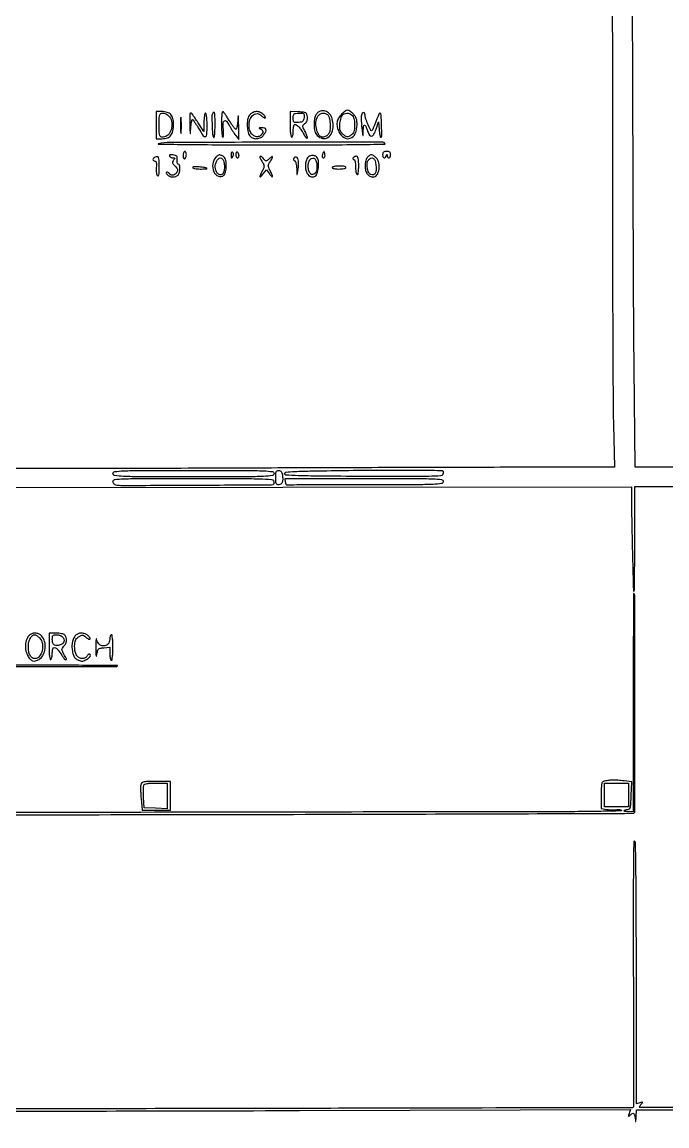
# Model space of a CAD drawing. Extents: x 169 to 2908, y 294 to 2057.
# Drawn here: x 1689 to 2093, y 294 to 986 of the extents above; entities that cross this region are included whole.
import ezdxf

# ---------------------------------------------------------------- set-up
doc = ezdxf.new("R2010")
doc.units = 0

msp = doc.modelspace()

# ---------------------------------------------------------------- linework, layer by layer
for points in [[(2139.376563, 305.434822, -0.000013), (2076.32149, 305.494812, -0.413927), (2076, 305.816616, -0.10482), (2076.082412, 306.205408, -0.03002), (2076.367188, 306.755397, -0.028798), (2076.771588, 307.352412, -0.027031), (2077.25, 307.912395, 0.019847), (2077.859024, 308.604874, 0.449098), (2077.820767, 308.838174, 0.208522), (2077.474372, 308.891556, 0.008789), (2076.25, 308.545007), (2074, 307.865225), (2074, 389.873595, 0.000742), (2073.94353, 427.914475, 0.002529), (2073.744663, 452.686913, 0.000498), (2073.478848, 471.562332, 0.255913), (2072.918001, 472.550678, 0.58334), (2072.35121, 472.239133, 0.000538), (2072.147438, 453.676161, 0.002561), (2072.02889, 428.873321, 0.000694), (2072.096848, 389.621875, -0.000482), (2072.166029, 357.538101, -0.000798), (2072.155097, 330.459517, -0.000036), (2072.104488, 306.022825, -0.202936), (2071.928847, 305.610358, -0.193761), (2071.506825, 305.439341, -0.000001), (1934.444724, 305.133768, -0.000138), (1783.600791, 304.839488, -0.000083), (1604.5, 304.569288, 0.000077), (1422.017777, 304.296099, 0.000111)], [(1038.744617, 303.238644, -0.000023), (700.1838, 302.982319, -0.000004), (342.98374, 302.731113, -0.013624)], [(2801.089732, 826.142168, 0.000003), (2801.313749, 715.701409, 0.007134)], [(1196.280534, 693.607664, -0.000004), (1324.530678, 693.874949, -0.000166), (1465.990594, 694.12187, -0.0001), (1633.75, 694.325572), (2071, 694.769177), (2071, 685.828914, 0.004678), (2071.139118, 670.959045, 0.002062), (2071.588126, 651.299781, 0.000179), (2072.170997, 629.968917, 0.191729), (2072.528767, 629.1379, 0.662557), (2072.721594, 629.216017, 0.000294), (2072.861575, 638.5478, 0.002271), (2072.966201, 649.147557, 0.001332), (2073, 661.833333), (2073, 695), (2103.139757, 695, 0.001575)], [(1618.627097, 1718.007453, 0.000004), (1564.009911, 1717.847718, 0.000021)], [(1474.488253, 488.488147, -0.000004), (1562.111462, 488.759446, -0.000246)], [(875.517606, 897.711157, -0.000003), (920.169124, 897.876895, -0.000247)], [(1658.661073, 489.010227, -0.000148), (1773.251784, 489.217673, 0.000179), (1887.847426, 489.432343, 0.000298), (1984.413359, 489.705422, 0.000005), (2072.00811, 490.006244, 0.198017), (2072.575917, 490.242583, 0.19908), (2073.078454, 491.456926, 0.000039), (2073.029459, 559.05486, 0.000039), (2072.96986, 626.651681, 0.198663), (2072.465379, 627.867955, 0.66562), (2072.274149, 627.789537, 0.000065), (2072.136705, 608.025795, 0.001071), (2072.033412, 585.965303, 0.000635), (2072, 559.666667), (2072, 491), (2068.833333, 491, -0.021966), (2067.66732, 491.051249, -0.051742), (2066.813441, 491.216566, -0.121425), (2066.404945, 491.459381, -0.416392), (2066.403913, 491.737246, -0.084875), (2066.805142, 492.021304, -0.036464), (2067.417922, 492.261672, -0.034735), (2068.123515, 492.427983, -0.038629), (2068.820579, 492.487246, 0.229491), (2069.695815, 492.919534, 0.109843), (2070.245316, 494.080556, 0.041507), (2070.572028, 496.394307, 0.006023), (2070.787489, 501.151006), (2071.074978, 509.802012), (2066.287489, 510.34634, 0.007489), (2062.416157, 510.727865, 0.020798), (2059.684801, 510.841737, 0.026097), (2057.328119, 510.718833, 0.019435), (2054.75, 510.347233, 0.076149), (2053.122838, 509.782569, 0.198678), (2052.347196, 508.847594, 0.070703), (2052.04956, 506.99271, 0.004484), (2052, 501.465858), (2052, 493.090626), (2055.513957, 492.431404, 0.022119), (2057.043084, 492.21402, 0.016804), (2058.732975, 492.106769, 0.017083), (2060.327602, 492.113764, 0.037601), (2061.537824, 492.251981, -0.034764), (2062.537893, 492.371943, -0.044029), (2063.467648, 492.336485, -0.050315), (2064.205361, 492.166348, -0.174235), (2064.582884, 491.865891, -0.580123), (2064.387945, 491.507163, -0.00047), (2051.92849, 491.248856, -0.003118), (2037.622889, 491.054974, -0.001771), (2020.309017, 490.989647, 0.000304), (1988.905222, 490.963323, 0.000012), (1874.026711, 490.794518, 0.000021), (1738.015911, 490.58562, 0.000015), (1585.25, 490.339917)], [(2103.651411, 707), (2073.240053, 707), (2072.622906, 769.25, -0.00155), (2072.186188, 833.342083, -0.000078), (2071.441513, 1042.643957, -0.000134), (2070.795763, 1248.746074, -0.000467)], [(2058.940323, 1053), (2058.96516, 906.75, 0.000415), (2059.023105, 848.786123, 0.000537), (2059.177507, 795.603125, 0.000404), (2059.390812, 751.021186, 0.004799), (2059.653168, 733.75), (2060.316341, 707), (2007.40817, 706.975384, 0.000524), (1977.515563, 706.930136, 0.000103), (1923.889605, 706.781656, 0.00011), (1861.417142, 706.582076, 0.000102), (1797.386228, 706.350453, -0.000418), (1728.288289, 706.144151, -0.001163), (1679.765284, 706.152642, -0.00009), (1640.528318, 706.2578, -0.25917)], [(2506.902036, 305.891848, 0.000008), (2443.974564, 305.875354, 0.00038)], [(876.07368, 302.223723, -0.000072), (1093, 302.463755, 0.00007), (1323.560409, 302.718142, 0.000073), (1551.178408, 303.034354, 0.00007), (1748.090077, 303.364179, 0.000318), (1862.862667, 303.645427), (2070.225333, 304.285323), (2069.500272, 301.892662, 0.0083), (2069.128584, 300.588498, 0.186061), (2069.169696, 300.20528, 0.472617), (2069.402879, 300.154846, 0.022767), (2070.087605, 300.75, -0.049566), (2071.430117, 301.796242, -0.288393), (2072.286974, 301.797442, -0.198395), (2072.885563, 300.957102, -0.025949), (2073.276604, 298.75, 0.002653), (2073.524759, 296.833587, 0.719386), (2073.637368, 296.811991, 0.118219), (2073.736282, 297.158986, 0.001178), (2073.839963, 299.75), (2074, 304), (2202.75, 304.054307, 0.000535)]]:
    msp.add_lwpolyline(points, format="xyb")
for points in [[(1773, 921.5), (1773, 913), (1776.943296, 913, 0.084966), (1780.148437, 913.548617, 0.143578), (1782.342841, 915.129369, 0.11819), (1783.601587, 917.90292, 0.047724), (1784, 922.067519, 0.057369), (1783.580304, 925.713352, 0.129882), (1782.28922, 928.148286, 0.13831), (1780.027245, 929.535306, 0.068905), (1776.671259, 930), (1773, 930)], [(1781.443296, 926.777494, -0.123752), (1782.912618, 922.929575, -0.105867), (1782.511143, 918.598772, -0.121933), (1780.476406, 915.250453, -0.198049), (1777.443296, 914, -0.093714), (1776.04062, 914.265229, -0.224171), (1775.331443, 915.017406, -0.073804), (1775.048718, 916.688582, -0.005063), (1775, 921.5, -0.005063), (1775.048718, 926.311418, -0.073804), (1775.331443, 927.982594, -0.224171), (1776.04062, 928.734771, -0.093714), (1777.443296, 929, -0.074473), (1778.512485, 928.83986, -0.0525), (1779.632606, 928.363308, -0.051334), (1780.657029, 927.64773, -0.061948)], [(1794.189084, 921.95, 0.000938), (1794.303261, 917.24224, 0.043727), (1794.411903, 916.289341, 0.870566), (1794.534781, 916.297062, 0.003188), (1794.738988, 919.25, -0.011399), (1794.927747, 921.453185, -0.018686), (1795.19947, 923.305793, -0.013152), (1795.507986, 924.758216, -0.353793), (1795.799904, 924.982487, -0.226081), (1796.189257, 924.784857, -0.008784), (1797.175597, 923.456907, -0.01414), (1798.299636, 921.788974, -0.009342), (1799.5, 919.813617, 0.012671), (1802.545997, 914.875403, 0.330381), (1803.927899, 914.363791, 0.319827), (1804.855971, 915.539813, 0.012252), (1805, 921.416667, 0.011361), (1804.931502, 924.430961, 0.021421), (1804.717033, 926.854167, 0.018249), (1804.410529, 928.665741, 0.355622), (1804, 929, 0.3362), (1803.608192, 928.702976, 0.02523), (1803.293579, 927.315837, 0.026782), (1803.072069, 925.463723, 0.016372), (1803, 923.263348), (1803, 917.526697), (1799.36607, 923.013348, 0.003679), (1795.601978, 928.606684, 0.302139), (1794.680829, 928.979155, 0.357399), (1794.10328, 928.267448, 0.004396)], [(1808.524153, 929.03908, 0.140406), (1808.004679, 927.195031, 0.008812), (1808.130359, 921.489673, 0.009504), (1808.463059, 915.824082, 0.122447), (1809.12758, 913.827812, 0.655219), (1809.466564, 913.880536, 0.035379), (1809.737766, 915.324153, 0.020279), (1809.923529, 917.815809, 0.008029), (1809.984687, 921.25, 0.004037), (1809.949447, 926.82332, 0.042767), (1809.723041, 929.082621, 0.387581), (1809.213392, 929.466795, 0.235104)], [(1814, 922, 0.010007), (1814.061396, 918.932719, 0.016557), (1814.25063, 916.35, 0.010498), (1814.513867, 914.292428, 0.371432), (1814.853207, 914, 0.360937), (1815.162331, 914.256574, 0.026584), (1815.318324, 915.430582, 0.027351), (1815.356466, 917.002869, 0.016341), (1815.238463, 918.870067, -0.027071), (1815.073259, 922.832879, -0.249669), (1815.872872, 924.290321, -0.393373), (1817.144719, 924.072131, -0.041115), (1818.927645, 921.28532, 0.011838), (1819.841939, 919.653247, 0.008566), (1820.934162, 917.877563, 0.00866), (1822.030486, 916.225557, 0.018599), (1822.943752, 915), (1824.955528, 912.5), (1824.78868, 921.5, 0.001426), (1824.693538, 925.947518, 0.034192), (1824.578285, 927.188622, 0.882681), (1824.444682, 927.183746, 0.006328), (1824.261012, 924.75, -0.014545), (1824.058193, 922.545836, -0.023509), (1823.74356, 920.689062, -0.019947), (1823.374919, 919.273458, -0.330322), (1823.006158, 919, -0.221932), (1822.51538, 919.229123, -0.011733), (1821.408399, 920.615625, -0.016638), (1820.147815, 922.392524, -0.011178), (1818.82243, 924.5, 0.009587), (1817.506252, 926.60769, 0.014512), (1816.273964, 928.384375, 0.009155), (1815.194319, 929.793607, 0.228546), (1814.766369, 930, 0.376681), (1814.460636, 929.731588, 0.008579), (1814.225121, 927.65, 0.014891), (1814.055132, 925.067344, 0.008986)], [(1831.395208, 927.480412, 0.110872), (1830.382401, 924.783091, 0.046253), (1830.203032, 920.879217, 0.04624), (1830.741868, 917.026045, 0.115856), (1831.999546, 914.500547, 0.144793), (1833.787824, 913.301942, 0.097353), (1836.248781, 913.033127, 0.094324), (1838.697055, 913.719643, 0.125225), (1840.443296, 915.222506, 0.038123), (1841.740893, 917.412961, 0.179182), (1841.890235, 918.843862, 0.267891), (1841.081073, 919.671519, 0.079005), (1839.25, 919.883999, 0.010989), (1838.150445, 919.813383, 0.109045), (1837.71179, 919.676084, 0.602595), (1837.717606, 919.507227, 0.049066), (1838.25, 919.310674, -0.127926), (1839.444378, 918.642462, -0.191141), (1839.935495, 917.567405, -0.153994), (1839.594838, 916.259479, -0.07959), (1838.470386, 914.975423, -0.170492), (1836.481546, 914.238176, -0.145257), (1834.315561, 914.840533, -0.116794), (1832.480127, 916.701387, -0.09038), (1831.458612, 919.368923, -0.103484), (1831.551043, 923.814517, -0.129508), (1833.466293, 927.452373, -0.201267), (1836.284221, 928.749453, -0.232095), (1838.95995, 927.548257, 0.03578), (1839.527865, 926.955804, 0.036525), (1840.170748, 926.454801, 0.039079), (1840.79168, 926.106775, 0.10861), (1841.277432, 926, 0.348222), (1841.503668, 926.179302, 0.151437), (1841.474985, 926.5875, 0.06438), (1841.123866, 927.231253, 0.026921), (1840.5, 928, 0.109949), (1838.33125, 929.535926, 0.11404), (1835.745123, 929.980103, 0.116391), (1833.267098, 929.244013, 0.118113)], [(1857, 922.05226, 0.010529), (1857.067841, 918.831018, 0.020363), (1857.281047, 916.263065, 0.016874), (1857.585784, 914.341781, 0.359302), (1858, 914, 0.295869), (1858.387127, 914.251055, 0.04382), (1858.70625, 915.175, 0.037669), (1858.92761, 916.467056, 0.023598), (1859, 918, -0.021891), (1859.067154, 919.533058, -0.035152), (1859.272768, 920.825, -0.03943), (1859.568297, 921.757455, -0.305247), (1859.928571, 922, -0.16823), (1861.093504, 921.59663, -0.040643), (1862.611299, 920.188544, -0.037071), (1864.187514, 918.188868, -0.02905), (1865.597049, 915.812329, 0.022192), (1866.233745, 914.704495, 0.039837), (1866.864453, 913.867275, 0.053515), (1867.404358, 913.375673, 0.369873), (1867.734426, 913.401092, 0.252574), (1867.860697, 913.823314, 0.025911), (1867.587696, 914.866276, 0.027362), (1867.100129, 916.151719, 0.01835), (1866.410689, 917.564719, -0.009875), (1865.250554, 919.84358, -0.108841), (1865.014117, 920.834113, -0.195451), (1865.301381, 921.577941, -0.045357), (1866.324642, 922.485518, 0.074294), (1867.092399, 923.249936, 0.073801), (1867.60528, 924.207043, 0.067204), (1867.8495, 925.350684, 0.047583), (1867.824642, 926.664822, 0.053345), (1867.456939, 928.304555, 0.18481), (1866.774508, 929.126908, 0.102986), (1865.454406, 929.545951, 0.011154), (1862.25, 929.80226), (1857, 930.104519)], [(1865.816422, 926.25, -0.047844), (1865.50744, 924.801583, -0.139735), (1864.949869, 923.956941, -0.121741), (1863.978305, 923.466624, -0.032252), (1862.25, 923.186642, -0.021973), (1860.310111, 923.085324, -0.179517), (1859.489659, 923.382033, -0.193387), (1859.094452, 924.129287, -0.026112), (1859, 925.936642, -0.030651), (1859.110095, 927.730884, -0.186769), (1859.541055, 928.535264, -0.158247), (1860.445404, 928.913117, -0.020473), (1862.566422, 929, -0.017643), (1864.68944, 928.925065, -0.159249), (1865.538996, 928.57941, -0.213995), (1865.887952, 927.851278, -0.034973)], [(1876, 930.22221, 0.110946), (1874.241047, 929.229441, 0.098357), (1872.983701, 927.540292, 0.074736), (1872.238601, 925.084774, 0.036369), (1872, 921.80887, 0.023403), (1872.110263, 919.454453, 0.048063), (1872.457949, 917.64316, 0.059768), (1873.074801, 916.204635, 0.065321), (1874, 915, 0.145261), (1877.317745, 913.200861, 0.194645), (1880.653271, 913.794364, 0.158383), (1883.125335, 916.75284, 0.095769), (1884, 921.277494, 0.069649), (1883.41064, 925.487891, 0.113371), (1881.67579, 928.634098, 0.143181), (1879.072939, 930.253884, 0.142218)], [(1880.820268, 927.716563, -0.099561), (1881.248579, 926.92173, -0.021031), (1881.646112, 925.388763, -0.021244), (1881.96177, 923.540967, -0.018752), (1882.135898, 921.594408, -0.050723), (1881.975635, 918.368675, -0.101249), (1881.096549, 915.98126, -0.132378), (1879.546299, 914.528485, -0.123047), (1877.431315, 914, -0.24591), (1875.327691, 915.101196, -0.081483), (1873.784648, 918.347702, -0.070364), (1873.198002, 922.493023, -0.091946), (1873.894419, 926.25, -0.122638), (1875.140932, 928.030754, -0.127522), (1877.059874, 928.9871, -0.133385), (1879.134409, 928.86969, -0.139987)], [(1889.495213, 928.586122, 0.059789), (1887.433628, 925.962252, 0.096477), (1886.451448, 923.305992, 0.09591), (1886.535095, 920.463957, 0.058509), (1887.650564, 917.285747, 0.136328), (1890.833774, 913.695748, 0.237694), (1894.698571, 913.278, 0.19935), (1897.854906, 916.233765, 0.106566), (1899, 921.545455, 0.026505), (1898.875477, 923.892814, 0.057879), (1898.48, 925.647946, 0.066295), (1897.736052, 927.113781, 0.04587), (1896.545455, 928.545455, 0.034247), (1894.476462, 930.3489, 0.162071), (1893.007173, 930.84744, 0.163982), (1891.542331, 930.363141, 0.035271)], [(1896.032595, 927.460726, -0.131485), (1897.192464, 924.94003, -0.052324), (1897.442614, 921.110581, -0.052288), (1896.907972, 917.418387, -0.174486), (1895.55887, 915.419842, -0.034753), (1893.847853, 914.342237, -0.154913), (1892.695828, 914.126426, -0.140103), (1891.564496, 914.605535, -0.026609), (1889.883121, 916.116879, -0.051613), (1888.832601, 917.409966, -0.085418), (1888.275145, 918.69711, -0.066605), (1888.104185, 920.3151, -0.021128), (1888.274225, 922.74056, -0.025435), (1888.568536, 924.529005, -0.030196), (1889.032163, 926.17641, -0.031402), (1889.583187, 927.488882, -0.137293), (1890.141103, 928.108368, -0.076855), (1891.721338, 928.797736, -0.092118), (1893.337422, 928.917917, -0.097068), (1894.823266, 928.453372, -0.095671)], [(1901.739784, 927.743089, 0.048354), (1901.600924, 926.502126, 0.011169), (1901.616792, 924.396407, 0.011433), (1901.745312, 921.961597, 0.010952), (1901.986089, 919.5, 0.00076), (1902.466607, 915.54576, 0.094904), (1902.619562, 915.071025, 0.759979), (1902.748034, 915.101085, 0.00199), (1902.852979, 917.916667, -0.016373), (1903.054993, 920.972187, -0.41075), (1903.643017, 921.460037, -0.283424), (1904.39606, 920.900204, -0.012247), (1905.58922, 917.67823, 0.062197), (1906.791317, 915.217421, 0.319047), (1908.127037, 914.692445, 0.214831), (1909.522464, 915.789878, 0.03572), (1910.916667, 919), (1912.5, 923.5), (1912.804791, 918.75, 0.013685), (1912.971773, 916.929089, 0.022169), (1913.224268, 915.395184, 0.017962), (1913.516933, 914.216606, 0.334402), (1913.804791, 913.999562, 0.416316), (1914.434284, 914.632788, 0.004649), (1914.329237, 921.263348, 0.00548), (1914.091899, 927.835098, 0.240059), (1913.42761, 929, 0.420904), (1913.03472, 928.914014, 0.021732), (1912.327173, 927.664062, 0.023811), (1911.53963, 925.919404, 0.013665), (1910.75, 923.75, -0.011441), (1909.958942, 921.546235, -0.017785), (1909.166992, 919.689062, -0.012336), (1908.439382, 918.232634, -0.277515), (1908.052525, 918, -0.293671), (1907.306847, 918.479304, -0.008347), (1905.717368, 922.120987, -0.014667), (1904.34028, 925.719172, -0.084245), (1904, 927.724416, 0.104534), (1903.742005, 928.944949, 0.294581), (1903.045866, 929.402249, 0.25613), (1902.248637, 928.973715, 0.092269)], [(1788.354955, 921.5, 0.003584), (1788.376131, 918.268153, 0.016184), (1788.463054, 916.383324, 0.702197), (1788.593847, 916.347415, 0.131812), (1788.730731, 916.719827, 0.014578), (1788.85033, 918.679181, 0.007799), (1788.889651, 921.104255, 0.007758), (1788.852722, 923.582603, 0.012009), (1788.736272, 925.719827, 0.052772), (1788.597689, 926.46491, 0.826233), (1788.469253, 926.452074, 0.018965), (1788.378944, 924.723372, 0.003413)], [(1774.48499, 909.860679, 0.894329), (1774.511019, 909.600059, 0.000415), (1793.758207, 909.386813, 0.001473), (1816.578356, 909.220147, 0.000828), (1844.287629, 909.145286, 0.000927), (1875.639079, 909.170627, 0.002438), (1898.1149, 909.340044, 0.000376), (1916.220461, 909.578416, 0.582716), (1916.474398, 910.041425, 0.260186), (1915.042454, 910.838897, 0.000081), (1847.132533, 910.763496, 0.000328), (1781.730721, 910.637385, 0.052149)], [(1772.25, 901.337719, 0.106721), (1771.353897, 900.729694, 0.195769), (1771.035541, 899.921735, 0.249436), (1771.395141, 899.263803, 0.146459), (1772.276426, 899, -0.229635), (1772.820679, 898.736127, -0.114054), (1773.155715, 898.025914, -0.059192), (1773.273932, 896.790693, -0.018064), (1773.163123, 894.913303, 0.027124), (1773.095851, 893.267176, 0.031228), (1773.214909, 891.700041, 0.032795), (1773.481905, 890.408316, 0.129722), (1773.886697, 889.713303, 0.401493), (1774.382815, 889.70248, 0.159411), (1774.75, 890.354532, 0.041354), (1774.949765, 892.098632, 0.007845), (1775, 895.3, 0.007607), (1774.934356, 899.614342, 0.099568), (1774.572998, 901.165272, 0.304418), (1773.766196, 901.662586, 0.086442)], [(1781.452602, 902.076691, 0.088809), (1781.822037, 901.664481, 0.053276), (1782.38182, 901.316278, 0.05118), (1783.03407, 901.079858, 0.061444), (1783.681462, 901, -0.037797), (1784.464742, 900.940705, -0.318429), (1784.705576, 900.708262, -0.204191), (1784.616798, 900.30419, -0.018404), (1783.97117, 899.465262, 0.065587), (1783.413899, 898.579824, 0.170569), (1783.345026, 897.840325, 0.119452), (1783.760149, 897.048364, 0.025055), (1784.858291, 895.917395, -0.032012), (1785.907876, 894.805924, -0.104983), (1786.374948, 893.916523, -0.130259), (1786.388557, 893.027705, -0.061991), (1785.974382, 891.952133, -0.092763), (1784.979256, 890.712429, -0.125589), (1783.697054, 890.0779, -0.152199), (1782.445785, 890.193861, -0.156953), (1781.5, 891, 0.067923), (1781.184778, 891.382546, 0.052403), (1780.751132, 891.70625, 0.053435), (1780.271073, 891.926276, 0.080924), (1779.818538, 892, 0.167546), (1779.478798, 891.882868, 0.26259), (1779.363418, 891.604707, 0.113412), (1779.531156, 891.139779, 0.030163), (1780, 890.5, 0.123803), (1781.404211, 889.472465, 0.085527), (1783.337328, 889.05087, 0.0854), (1785.302845, 889.300439, 0.12279), (1786.8, 890.2, 0.138228), (1787.653433, 891.723294, 0.053081), (1787.970634, 894.151353, 0.056975), (1787.773204, 896.339435, 0.355702), (1786.962151, 897, -0.25277), (1786.586257, 897.202999, -0.078714), (1786.313725, 897.807812, -0.057057), (1786.17736, 898.69648, -0.035656), (1786.212151, 899.75, 0.037097), (1786.257523, 901.255239, 0.164358), (1785.941761, 902.069761, 0.158041), (1785.18819, 902.543973, 0.03359), (1783.643585, 902.826691, 0.023215), (1782.43738, 902.908179, 0.087936), (1781.69317, 902.79236, 0.235243), (1781.402506, 902.497895, 0.221098)], [(1790, 902.440983, 0.035659), (1790.068671, 901.479336, 0.083483), (1790.287316, 900.794783, 0.1651), (1790.615199, 900.478234, 0.253782), (1791, 900.5, 0.111412), (1791.383556, 900.876024, 0.050262), (1791.70625, 901.50665, 0.046318), (1791.925923, 902.270704, 0.046881), (1792, 903.059017, 0.049547), (1791.926216, 903.801778, 0.069539), (1791.70625, 904.429836, 0.089706), (1791.381787, 904.852535, 0.186414), (1791, 905, 0.230178), (1790.616918, 904.813779, 0.073461), (1790.29375, 904.248289, 0.055981), (1790.073066, 903.420991, 0.037227)], [(1810.57293, 901.430073, 0.165652), (1808.500025, 897.215228, 0.13597), (1809.211483, 892.221962, 0.200273), (1812.082742, 889.472862, 0.271671), (1815.548039, 890.039869, 0.117639), (1816.156856, 890.851001, 0.043535), (1816.612826, 892.21481, 0.036235), (1816.904617, 893.986851, 0.022694), (1817, 896.087261, 0.01825), (1816.909951, 898.553607, 0.061311), (1816.596695, 900.13581, 0.094821), (1816.005582, 901.200043, 0.096123), (1815.065741, 901.964816, 0.018073), (1813.426038, 902.767537, 0.135209), (1812.577884, 902.896004, 0.145671), (1811.813818, 902.565938, 0.022083)], [(1815.799507, 896.404905, -0.059696), (1815.646114, 893.067879, -0.14213), (1814.581646, 890.850437, -0.279575), (1813.023297, 890.375812, -0.17419), (1811.391787, 891.478876, -0.069245), (1810.440719, 893.248698, -0.078272), (1810.060457, 895.138086, -0.075361), (1810.274493, 897.111198, -0.058292), (1811.067472, 899.126072, -0.120387), (1812.480195, 900.701449, -0.288104), (1813.984109, 900.760346, -0.183249), (1815.22847, 899.241684, -0.062746)], [(1820, 903.059017, 0.020503), (1820.063011, 901.523001, 0.275668), (1820.377209, 901.082867, 0.395517), (1820.794126, 901.230543, 0.027681), (1821.349337, 902.467975, 0.066719), (1821.493102, 903.073335, 0.072258), (1821.466258, 903.678351, 0.081026), (1821.279146, 904.190464, 0.126981), (1820.956326, 904.526992, 0.214542), (1820.594852, 904.57458, 0.177225), (1820.280921, 904.339579, 0.099152), (1820.068264, 903.806756, 0.045552)], [(1823, 903.059017, 0.0466), (1823.073608, 902.270941, 0.066561), (1823.29375, 901.604836, 0.086673), (1823.618015, 901.155423, 0.195654), (1824, 901, 0.142666), (1824.38134, 901.111069, 0.09965), (1824.70625, 901.423289, 0.08433), (1824.925146, 901.890182, 0.067639), (1825, 902.440983, 0.061875), (1824.925833, 903.038022, 0.051278), (1824.70625, 903.640225, 0.053305), (1824.382836, 904.157656, 0.08825), (1824, 904.5, 0.202618), (1823.621877, 904.558599, 0.181468), (1823.29375, 904.33165, 0.104212), (1823.071541, 903.804599, 0.047867)], [(1838, 901.464817, 0.113934), (1838.075056, 901.139708, 0.00974), (1838.467443, 900.373435, 0.01248), (1838.981823, 899.47023, 0.009347), (1839.591296, 898.501008, -0.0316), (1840.438429, 897.01063, -0.11391), (1840.682593, 895.952794, -0.096703), (1840.457787, 894.801307, -0.019284), (1839.591296, 892.882553, 0.005908), (1838.192645, 889.993949, 0.178541), (1838.124727, 889.203862, 0.590306), (1838.501588, 889.112968, 0.011733), (1840.11721, 890.964447), (1842.167882, 893.428894), (1844.061705, 890.964447, 0.021055), (1845.490951, 889.258302, 0.623887), (1845.909475, 889.380563, 0.153185), (1845.772058, 890.407493, 0.010055), (1844.434917, 893.125857, -0.020795), (1843.592334, 894.935934, -0.09884), (1843.369833, 896.050497, -0.113742), (1843.608453, 897.085879, -0.031765), (1844.434917, 898.541014, 0.011552), (1845.810752, 900.750518, 0.204441), (1845.917833, 901.566334, 0.529777), (1845.471869, 901.715912, 0.021205), (1843.909681, 900.418263, -0.015487), (1842.598005, 899.303115, -0.158182), (1841.938874, 899.055125, -0.21741), (1841.366686, 899.285036, -0.032311), (1840.549439, 900.263275, 0.037444), (1839.654288, 901.312707, 0.087547), (1838.814442, 901.906052, 0.232308), (1838.264556, 901.8972, 0.281658)], [(1859.381966, 900.809017, 0.088972), (1859.190642, 900.324523, 0.118107), (1859.207877, 899.852632, 0.128568), (1859.43188, 899.467999, 0.117017), (1859.822949, 899.225684, -0.217323), (1860.289525, 898.791248, -0.034996), (1860.694148, 897.582813, -0.033092), (1860.995567, 895.98957, -0.023158), (1861.131641, 894.166667, 0.000897), (1861.22673, 890.997495, 0.137584), (1861.333972, 890.657138, 0.675511), (1861.466618, 890.683488, 0.002063), (1861.893828, 893, 0.038823), (1862.326441, 897.284281, 0.083754), (1861.851914, 900.554707, 0.299086), (1860.716099, 901.470102, 0.286022)], [(1869.848832, 902.270863, 0.232497), (1867.57957, 900.425422, 0.097319), (1866.629303, 896.493534, 0.090541), (1867.216193, 892.251587, 0.174226), (1869.301485, 889.581626, 0.150021), (1871.352056, 889.025299, 0.206131), (1873.060109, 889.828296, 0.122855), (1874.255607, 892.123057, 0.04424), (1874.800109, 895.790992, 0.043137), (1874.70614, 899.235994, 0.135565), (1873.849363, 901.362683, 0.18956), (1872.234457, 902.338751, 0.099038)], [(1873.814526, 896.671895, -0.049824), (1873.766659, 893.894242, -0.097154), (1873.092289, 891.792584, -0.156987), (1871.930263, 890.698773, -0.205351), (1870.487994, 890.642981, -0.194355), (1869.265352, 891.782748, -0.06521), (1868.515196, 894.15473, -0.062205), (1868.375759, 896.843266, -0.105126), (1869.000898, 899.001679, -0.113792), (1870.420522, 900.626803, -0.275936), (1871.947897, 900.76111, -0.193697), (1873.216617, 899.364288, -0.068202)], [(1877.53122, 903.706872, 0.039133), (1877.279379, 902.974682, 0.047311), (1877.164712, 902.257311, 0.054202), (1877.191425, 901.65536, 0.159521), (1877.376461, 901.290205, 0.206458), (1878.050147, 901.022529, 0.260893), (1878.61589, 901.361192, 0.127442), (1878.887973, 902.354068, 0.061787), (1878.743156, 903.671731, 0.007526), (1878.447586, 904.839331, 0.331063), (1878.260685, 904.986918, 0.299388), (1878.048268, 904.855863, 0.006675)], [(1896.5, 901, 0.082592), (1896.343488, 900.6179, 0.161196), (1896.3746, 900.29375, 0.182303), (1896.586039, 900.078288, 0.108972), (1896.940983, 900, -0.301075), (1897.35339, 899.726915, -0.041757), (1897.690384, 898.701626, -0.036289), (1897.923854, 897.269005, -0.022254), (1898, 895.559017, 0.02093), (1898.073113, 893.813184, 0.027868), (1898.29375, 892.241025, 0.027581), (1898.611109, 890.999702, 0.179846), (1899, 890.5, 0.455789), (1899.419412, 890.63054, 0.058059), (1899.73424, 891.656461, 0.033287), (1899.938731, 893.423493, 0.012167), (1900, 895.940983, 0.010832), (1899.934929, 898.944378, 0.047576), (1899.690544, 900.698805, 0.101614), (1899.245106, 901.654831, 0.237375), (1898.559017, 902, 0.061875), (1897.961978, 901.925833, 0.051278), (1897.359775, 901.70625, 0.053305), (1896.842344, 901.382836, 0.08825)], [(1905.571429, 901.428571, 0.088499), (1904.957738, 900.54838, 0.037655), (1904.453704, 899.19721, 0.035206), (1904.113991, 897.61416, 0.035266), (1904, 896, 0.061416), (1904.35167, 893.147796, 0.096279), (1905.395, 890.916141, 0.115639), (1907.030859, 889.506509, 0.120832), (1909.096179, 889, 0.255217), (1911.421315, 890.269519, 0.103852), (1912.748189, 893.749173, 0.089783), (1912.657574, 897.915546, 0.147191), (1911, 901, 0.034033), (1909.360088, 902.430667, 0.143609), (1908.153385, 902.890463, 0.167156), (1906.996985, 902.592147, 0.050464)], [(1910.814136, 896.10551, -0.029809), (1910.851545, 892.999596, -0.116821), (1910.325102, 891.169825, -0.224153), (1909.260146, 890.414278, -0.136447), (1907.694417, 890.563769, -0.195206), (1906.298305, 891.86953, -0.063027), (1905.424838, 894.621172, -0.062248), (1905.255665, 897.578127, -0.157672), (1906.044692, 899.55385, -0.114353), (1907.690997, 900.8063, -0.268335), (1909.174529, 900.654931, -0.168482), (1910.294305, 899.056072, -0.051419)], [(1915, 903, 0.084568), (1915.22275, 901.692438, 0.234902), (1915.87234, 901.060165, 0.27874), (1916.669762, 901.249593, 0.102952), (1917.337719, 902.25, -0.009076), (1917.617987, 902.909806, -0.295955), (1917.757018, 903, -0.382689), (1917.864758, 902.903389, -0.011437), (1917.921053, 902.25, 0.145175), (1918.285983, 901.254627, 0.330635), (1919.01012, 901.036631, 0.207985), (1919.738433, 901.723817, 0.101426), (1920, 903, 0.07578), (1919.857434, 903.935258, 0.149477), (1919.4375, 904.55, 0.124434), (1918.682766, 904.893532, 0.044917), (1917.5, 905, 0.044917), (1916.317234, 904.893532, 0.124434), (1915.5625, 904.55, 0.149477), (1915.142566, 903.935258, 0.07578)], [(1796, 894.904843, 0.325726), (1796.257314, 894.551765, 0.02994), (1797.370833, 894.265798, 0.02964), (1798.877845, 894.065316, 0.018251), (1800.666667, 894, 0.007298), (1802.428257, 894.025713, 0.01397), (1803.840104, 894.106459, 0.011896), (1804.873746, 894.219426, 0.645588), (1804.916667, 894.362413, 0.15013), (1803.59362, 894.949823, 0.014763), (1800.080537, 895.267854, 0.010728), (1796.512384, 895.408164, 0.41945)], [(1883.46109, 894.937043, 0.433237), (1883.56006, 894.571023, 0.064547), (1884.360427, 894.269627, 0.039367), (1885.694666, 894.064509, 0.018464), (1887.440983, 894, 0.018212), (1889.188543, 894.063674, 0.02958), (1890.660789, 894.259122, 0.02984), (1891.748923, 894.537882, 0.325945), (1892, 894.882116, 0.386002), (1891.323978, 895.627314, 0.022714), (1888.00502, 895.799564, 0.023868), (1884.632384, 895.660211, 0.236307)], [(1847, 703, -0.376179), (1845.884567, 701.727217, -0.023004), (1840.4375, 701.259901, -0.009362), (1829.676813, 701.035411, -0.000534), (1796.5, 701, -0.000534), (1763.323187, 701.035411, -0.009362), (1752.5625, 701.259901, -0.023004), (1747.115433, 701.727217, -0.376179), (1746, 703, -0.376179), (1747.115433, 704.272783, -0.023004), (1752.5625, 704.740099, -0.009362), (1763.323187, 704.964589, -0.000534), (1796.5, 705, -0.000534), (1829.676813, 704.964589, -0.009362), (1840.4375, 704.740099, -0.023004), (1845.884567, 704.272783, -0.376179)], [(1846.654923, 698.456872, -0.0443), (1846.836229, 697.821258, -0.049592), (1846.893564, 697.18747, -0.055934), (1846.828056, 696.647084, -0.13914), (1846.635783, 696.30245, -0.197631), (1845.458177, 695.811265, -0.000074), (1798.031494, 695.584503, -0.000234), (1751.936963, 695.392589, -0.055648), (1747.75, 695.844374, -0.096027), (1747.081503, 696.135032, -0.078388), (1746.514062, 696.672266, -0.077065), (1746.131868, 697.367809, -0.087378), (1746, 698.116631, -0.38233), (1747.068577, 699.309812, -0.018113), (1752.89121, 699.740589, -0.008824), (1764.006189, 699.962678, -0.000583), (1796.031385, 700, -0.000784), (1824.893369, 699.954748, -0.006834), (1837.71135, 699.73933, -0.007183), (1845.372294, 699.39559, -0.294383)], [(1852.163505, 702.25, -0.031596), (1852.381469, 699.457216, -0.089842), (1852.063086, 697.53908, -0.150621), (1851.22767, 696.423294, -0.158589), (1849.926676, 696, -0.111982), (1848.942979, 696.22311, -0.182019), (1848.357038, 696.833907, -0.08711), (1848.069601, 698.057359, -0.014244), (1848, 700.5, -0.014411), (1848.069807, 702.921501, -0.085036), (1848.354806, 704.153658, -0.178305), (1848.930883, 704.772199, -0.117544), (1849.886501, 705, -0.10009), (1850.748832, 704.825631, -0.120625), (1851.4106, 704.333819, -0.094612), (1851.877279, 703.485466, -0.043327)], [(1952.873539, 704.455712, -0.1899), (1952.980149, 704.214107, -0.038856), (1952.962341, 703.738717, -0.035852), (1952.852063, 703.155215, -0.026993), (1952.651301, 702.533689, -0.29499), (1951.360953, 701.591532, -0.007762), (1943.932506, 701.283471, -0.007018), (1931.399058, 701.134477, -0.000779), (1902.777763, 701.240561, -0.000809), (1874.685384, 701.433939, -0.006797), (1862.0062, 701.714142, -0.006474), (1854.359032, 702.086367, -0.396289), (1853.5, 703, -0.386195), (1854.312693, 703.895252, -0.01065), (1860, 704.324324, -0.008998), (1869.619981, 704.670857, -0.001125), (1890.5, 705, -0.00195), (1914.855397, 705.234112, -0.003609), (1934.638423, 705.204292, -0.000794), (1951.498611, 705.030392, -0.194395)], [(1953, 698, -0.373839), (1951.899004, 696.733243, -0.024648), (1946.6875, 696.260309, -0.009746), (1936.340952, 696.035521, -0.000558), (1904.5, 696, 0.000483), (1885.85136, 695.982001, 0.000786), (1870.026562, 695.926563, 0.000079), (1855.870869, 695.852472, 0.079255), (1855.25, 695.75, -0.279193), (1854.939418, 695.820356, -0.078266), (1854.626444, 696.234375, -0.054904), (1854.357194, 696.905796, -0.032663), (1854.180449, 697.75), (1853.860898, 700), (1903.430449, 700, -0.000545), (1935.985786, 699.964539, -0.009537), (1946.553806, 699.739913, -0.023748), (1951.891163, 699.270014, -0.375118)], [(1694.399704, 602.234687, 0.127841), (1692.357765, 599.942687, 0.082028), (1691.265721, 596.530854, 0.075668), (1691.284915, 592.667053, 0.080481), (1692.463015, 589.071521, 0.059305), (1693.975685, 586.840027, 0.13028), (1695.667581, 585.688728, 0.147064), (1697.564838, 585.60069, 0.083789), (1699.68554, 586.529613, 0.123904), (1702.315826, 589.386044, 0.098533), (1703.563503, 593.402079, 0.096198), (1703.190763, 597.674739, 0.111463), (1701.233719, 601.25, 0.099294), (1699.809817, 602.33249, 0.077398), (1697.947283, 602.903722, 0.07817), (1696.017778, 602.878787, 0.105333)], [(1706, 594.440983, 0.008266), (1706.059948, 590.814922, 0.023056), (1706.261157, 588.278616, 0.031132), (1706.565337, 586.675494, 0.506273), (1707, 586.5, 0.159713), (1707.386693, 586.95866, 0.035556), (1707.70625, 587.947275, 0.033489), (1707.926586, 589.196361, 0.026918), (1708, 590.559017, -0.068459), (1708.35877, 593.167066, -0.369683), (1709.457415, 593.901373, -0.190107), (1711.128267, 592.999945, -0.028937), (1713.442024, 589.908243, 0.012109), (1715.534196, 586.907275, 0.221873), (1716.528299, 586.362792, 0.577466), (1716.865229, 586.868367, 0.015374), (1715.306913, 589.787955, -0.015219), (1714.290433, 591.690967, -0.113955), (1714.055574, 592.679666, -0.152601), (1714.317344, 593.536271, -0.034043), (1715.275689, 594.752139, 0.077275), (1716.433439, 596.514164, 0.088435), (1716.932881, 598.464714, 0.097391), (1716.709936, 600.314995, 0.118377), (1715.8, 601.8, 0.113847), (1715.058323, 602.263632, 0.029295), (1713.689375, 602.6475, 0.028275), (1712.034141, 602.911702, 0.025442), (1710.3, 603), (1706, 603)], [(1723.399704, 602.234687, 0.103504), (1721.848572, 600.653468, 0.069229), (1720.78539, 598.343072, 0.061102), (1720.299527, 595.529362, 0.049487), (1720.452618, 592.467399, 0.030932), (1721.074465, 589.559793, 0.093169), (1721.96806, 587.748637, 0.107931), (1723.374048, 586.536174, 0.049986), (1725.610625, 585.599237, 0.157376), (1727.606434, 585.629921, 0.065587), (1730.049451, 586.8359, 0.080737), (1731.751902, 588.423996, 0.377188), (1731.674997, 589.65559, 0.186202), (1731.28312, 589.830062, 0.130883), (1730.806025, 589.728572, 0.092379), (1730.309042, 589.347522, 0.055616), (1729.875307, 588.74167, -0.072778), (1729.363057, 588.075481, -0.055557), (1728.635013, 587.511615, -0.056269), (1727.812702, 587.128925, -0.080965), (1727.021738, 587, -0.124709), (1724.93013, 587.529928, -0.122478), (1723.326633, 588.994115, -0.095433), (1722.328634, 591.376167, -0.051661), (1722, 594.548376, -0.02328), (1722.109902, 596.907512, -0.075582), (1722.487229, 598.42325, -0.096085), (1723.238795, 599.554428, -0.053234), (1724.525623, 600.608746, -0.020688), (1726.084231, 601.540204, -0.132721), (1726.970159, 601.750817, -0.149062), (1727.79015, 601.473201, -0.028301), (1729.031754, 600.471263, 0.039957), (1730.604368, 599.261567, 0.292394), (1731.510723, 599.255319, 0.425619), (1731.656468, 599.959914, 0.046178), (1730.47619, 601.380952, 0.096866), (1728.97141, 602.393441, 0.069883), (1727.011129, 602.914083, 0.07085), (1725.013298, 602.871325, 0.106871)], [(1700, 600, -0.155571), (1701.761004, 596.590248, -0.099434), (1701.625416, 592.09517, -0.111372), (1699.826857, 588.37376, -0.228551), (1696.97848, 587, -0.163116), (1695.322236, 587.555089, -0.114396), (1694.050632, 589.076406, -0.078816), (1693.255296, 591.549768, -0.038472), (1693, 594.86283, -0.058425), (1693.31152, 597.519705, -0.071365), (1694.229311, 599.845032, -0.087502), (1695.557467, 601.444558, -0.177651), (1697.071429, 602, -0.125119), (1697.554148, 601.877284, -0.025327), (1698.314732, 601.4125, -0.025262), (1699.166185, 600.76564, -0.021302)], [(1713.572942, 601.234687, -0.094439), (1714.919242, 599.87938, -0.150904), (1715.388708, 598.329926, -0.166624), (1714.888244, 596.894924, -0.119943), (1713.544058, 595.83812, -0.069977), (1711.214549, 595.148541, -0.167054), (1709.463789, 595.472511, -0.181582), (1708.3752, 596.771457, -0.084769), (1708, 598.968615, -0.029319), (1708.093131, 600.555496, -0.131678), (1708.434296, 601.411925, -0.174622), (1709.098106, 601.850734, -0.061364), (1710.25, 601.984687, -0.028426), (1711.190144, 601.924774, -0.025382), (1712.154239, 601.758058, -0.02623), (1713.005538, 601.518388, -0.06849)], [(1735.301942, 594, 0.003572), (1735.320489, 590.297914, 0.02956), (1735.440173, 588.621128, 0.769935), (1735.642642, 588.595036, 0.059022), (1735.891905, 589.5, -0.021327), (1736.362468, 591.901226, -0.139581), (1736.959709, 592.96015, -0.149727), (1738.00471, 593.507709, -0.025712), (1740.25, 593.810365), (1744, 594.120731), (1744, 590.060365, 0.023243), (1744.072375, 588.504262, 0.037148), (1744.29375, 587.192732, 0.042912), (1744.612702, 586.25313, 0.297807), (1745, 586, 0.358912), (1745.413821, 586.340974, 0.01702), (1745.71875, 588.25, 0.020476), (1745.932089, 590.801826, 0.010616), (1746, 594, 0.010616), (1745.932089, 597.198174, 0.020476), (1745.71875, 599.75, 0.01702), (1745.413821, 601.659026, 0.358912), (1745, 602, 0.251476), (1744.615926, 601.793788, 0.064263), (1744.29375, 601.138545, 0.04984), (1744.072805, 600.190779, 0.03237), (1744, 599.067388, -0.187703), (1742.859554, 596.136524, -0.217462), (1740.122819, 594.978282, -0.193523), (1737.196551, 596.25088, -0.164987), (1735.719784, 599.298425, 0.609058), (1735.573458, 599.35225, 0.189852), (1735.432163, 599.062662, 0.014865), (1735.334824, 597.076532, 0.004277)], [(1482.222977, 582.44369, 0.198974), (1483.444763, 581.93778, 0.00001), (1615.537141, 581.971979, 0.00001), (1747.629125, 582.011665, 0.198829), (1748.85159, 582.518257, 0.666847), (1748.769875, 582.716568, 0.000018), (1709.87828, 582.858488, 0.000566), (1666.785721, 582.965399, 0.000337), (1615.5, 583, 0.00039), (1564.219351, 582.960046, 0.000654), (1521.143624, 582.836584, 0.000024), (1482.317232, 582.672625, 0.666635)], [(1763.57925, 508.345926, 0.082205), (1763.366443, 507.308725, 0.010441), (1763.326514, 505.019871, 0.01201), (1763.401764, 502.279822, 0.009724), (1763.610193, 499.345926), (1764.275863, 492), (1773.137932, 492), (1782, 492), (1782, 501), (1782, 510), (1773.106989, 510, 0.00649), (1768.325141, 509.937927, 0.036499), (1765.783394, 509.685657, 0.078159), (1764.33096, 509.191579, 0.182097)], [(1780, 500.95619), (1780, 492.912381), (1772.75, 493.20619), (1765.5, 493.5), (1765.198527, 499.894673, -0.008372), (1765.121137, 502.442504, -0.010456), (1765.138388, 504.809038, -0.008846), (1765.229058, 506.783366, -0.075851), (1765.417143, 507.644673, -0.208255), (1766.03565, 508.273598, -0.051426), (1767.458633, 508.68332, -0.033582), (1769.669998, 508.928559, -0.010828), (1772.968615, 509), (1780, 509)]]:
    msp.add_lwpolyline(points, format="xyb", close=True)
msp.add_lwpolyline([(2069, 501.5), (2069, 494), (2061.5, 494), (2054, 494), (2054, 501.5), (2054, 509), (2061.5, 509), (2069, 509)], close=True)

doc.saveas('drawing.dxf')
